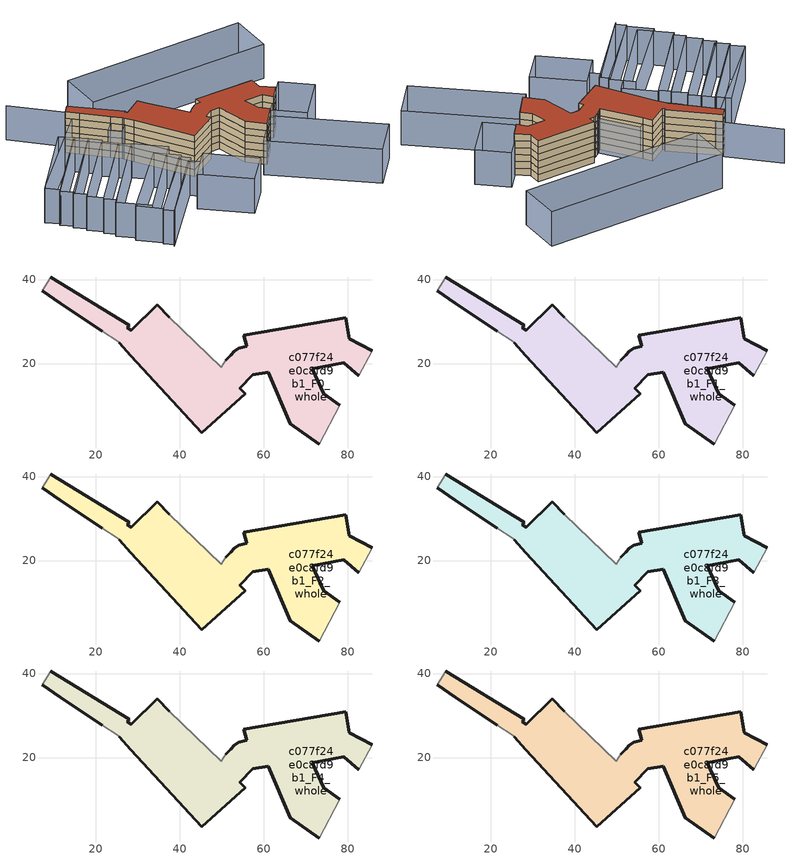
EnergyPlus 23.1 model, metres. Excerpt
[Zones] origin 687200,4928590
c077f24e0c8fd9b1_F0_whole
 floor ground (EU_floor_Construction): 79.46,30.85 80.29,25.95 85.84,23.08 82.55,17.11 79.09,20.14 71.49,18.74 74.33,12.8 78.11,10.06 73.26,0.86 66.28,5.65 61.02,17.99 57.35,17.33 54.29,14.18 55.61,12.79 45.22,3.59 28.4,21.91 25.56,24.91 25.22,25.26 21.57,27.71 11.62,34.41 7.26,37.34 9.26,40.6 27.93,29.13 27.53,28.47 28.41,27.93 34.7,33.97 37.49,30.97 49.93,19.09 50.46,20.05 50.93,20.75 52.1,21.93 53.03,22.98 53.99,23.67 55.91,24.16 55.25,26.75 z0
 wall outside (EU_wall_Construction): 78.11,10.06 74.33,12.8 71.49,18.74 79.09,20.14 82.55,17.11 / 85.84,23.08 80.29,25.95 79.46,30.85 55.25,26.75 55.91,24.16 53.99,23.67 53.03,22.98 52.1,21.93 50.93,20.75 / 37.49,30.97 34.7,33.97 28.41,27.93 27.53,28.47 27.93,29.13 9.26,40.6 / 7.26,37.34 11.62,34.41 21.57,27.71 / 25.56,24.91 28.4,21.91 45.22,3.59 55.61,12.79 54.29,14.18 57.35,17.33 61.02,17.99 66.28,5.65 73.26,0.86 z0:3
 wall adiabatic (EU_wall_Construction): 73.26,0.86 78.11,10.06 / 82.55,17.11 85.84,23.08 / 50.93,20.75 50.46,20.05 49.93,19.09 37.49,30.97 / 9.26,40.6 7.26,37.34 / 21.57,27.71 25.22,25.26 25.56,24.91 z0:3
c077f24e0c8fd9b1_F1_whole
 floor to c077f24e0c8fd9b1_F0_whole (EU_floor_Construction): 79.46,30.85 80.29,25.95 85.84,23.08 82.55,17.11 79.09,20.14 71.49,18.74 74.33,12.8 78.11,10.06 73.26,0.86 66.28,5.65 61.02,17.99 57.35,17.33 54.29,14.18 55.61,12.79 45.22,3.59 28.4,21.91 25.56,24.91 25.22,25.26 21.57,27.71 11.62,34.41 7.26,37.34 9.26,40.6 27.93,29.13 27.53,28.47 28.41,27.93 34.7,33.97 37.49,30.97 49.93,19.09 50.46,20.05 50.93,20.75 52.1,21.93 53.03,22.98 53.99,23.67 55.91,24.16 55.25,26.75 z3
 wall outside (EU_wall_Construction): 78.11,10.06 74.33,12.8 71.49,18.74 79.09,20.14 82.55,17.11 / 85.84,23.08 80.29,25.95 79.46,30.85 55.25,26.75 55.91,24.16 53.99,23.67 53.03,22.98 52.1,21.93 50.93,20.75 / 37.49,30.97 34.7,33.97 28.41,27.93 27.53,28.47 27.93,29.13 9.26,40.6 / 7.26,37.34 11.62,34.41 21.57,27.71 / 25.56,24.91 28.4,21.91 45.22,3.59 55.61,12.79 54.29,14.18 57.35,17.33 61.02,17.99 66.28,5.65 73.26,0.86 z3:6
 wall adiabatic (EU_wall_Construction): 73.26,0.86 78.11,10.06 / 82.55,17.11 85.84,23.08 / 50.93,20.75 50.46,20.05 49.93,19.09 37.49,30.97 / 9.26,40.6 7.26,37.34 / 21.57,27.71 25.22,25.26 25.56,24.91 z3:6
c077f24e0c8fd9b1_F2_whole
 floor to c077f24e0c8fd9b1_F1_whole (EU_floor_Construction): 79.46,30.85 80.29,25.95 85.84,23.08 82.55,17.11 79.09,20.14 71.49,18.74 74.33,12.8 78.11,10.06 73.26,0.86 66.28,5.65 61.02,17.99 57.35,17.33 54.29,14.18 55.61,12.79 45.22,3.59 28.4,21.91 25.56,24.91 25.22,25.26 21.57,27.71 11.62,34.41 7.26,37.34 9.26,40.6 27.93,29.13 27.53,28.47 28.41,27.93 34.7,33.97 37.49,30.97 49.93,19.09 50.46,20.05 50.93,20.75 52.1,21.93 53.03,22.98 53.99,23.67 55.91,24.16 55.25,26.75 z6
 wall outside (EU_wall_Construction): 78.11,10.06 74.33,12.8 71.49,18.74 79.09,20.14 82.55,17.11 / 85.84,23.08 80.29,25.95 79.46,30.85 55.25,26.75 55.91,24.16 53.99,23.67 53.03,22.98 52.1,21.93 50.93,20.75 / 37.49,30.97 34.7,33.97 28.41,27.93 27.53,28.47 27.93,29.13 9.26,40.6 / 7.26,37.34 11.62,34.41 21.57,27.71 / 25.56,24.91 28.4,21.91 45.22,3.59 55.61,12.79 54.29,14.18 57.35,17.33 61.02,17.99 66.28,5.65 73.26,0.86 z6:9
 wall adiabatic (EU_wall_Construction): 73.26,0.86 78.11,10.06 / 82.55,17.11 85.84,23.08 / 50.93,20.75 50.46,20.05 49.93,19.09 37.49,30.97 / 9.26,40.6 7.26,37.34 / 21.57,27.71 25.22,25.26 25.56,24.91 z6:9
c077f24e0c8fd9b1_F3_whole
 floor to c077f24e0c8fd9b1_F2_whole (EU_floor_Construction): 79.46,30.85 80.29,25.95 85.84,23.08 82.55,17.11 79.09,20.14 71.49,18.74 74.33,12.8 78.11,10.06 73.26,0.86 66.28,5.65 61.02,17.99 57.35,17.33 54.29,14.18 55.61,12.79 45.22,3.59 28.4,21.91 25.56,24.91 25.22,25.26 21.57,27.71 11.62,34.41 7.26,37.34 9.26,40.6 27.93,29.13 27.53,28.47 28.41,27.93 34.7,33.97 37.49,30.97 49.93,19.09 50.46,20.05 50.93,20.75 52.1,21.93 53.03,22.98 53.99,23.67 55.91,24.16 55.25,26.75 z9
 wall outside (EU_wall_Construction): 78.11,10.06 74.33,12.8 71.49,18.74 79.09,20.14 82.55,17.11 / 85.84,23.08 80.29,25.95 79.46,30.85 55.25,26.75 55.91,24.16 53.99,23.67 53.03,22.98 52.1,21.93 50.93,20.75 / 37.49,30.97 34.7,33.97 28.41,27.93 27.53,28.47 27.93,29.13 9.26,40.6 / 7.26,37.34 11.62,34.41 21.57,27.71 / 25.56,24.91 28.4,21.91 45.22,3.59 55.61,12.79 54.29,14.18 57.35,17.33 61.02,17.99 66.28,5.65 73.26,0.86 z9:12
 wall adiabatic (EU_wall_Construction): 73.26,0.86 78.11,10.06 / 82.55,17.11 85.84,23.08 / 50.93,20.75 50.46,20.05 49.93,19.09 37.49,30.97 / 9.26,40.6 7.26,37.34 / 21.57,27.71 25.22,25.26 25.56,24.91 z9:12
c077f24e0c8fd9b1_F4_whole
 floor to c077f24e0c8fd9b1_F3_whole (EU_floor_Construction): 79.46,30.85 80.29,25.95 85.84,23.08 82.55,17.11 79.09,20.14 71.49,18.74 74.33,12.8 78.11,10.06 73.26,0.86 66.28,5.65 61.02,17.99 57.35,17.33 54.29,14.18 55.61,12.79 45.22,3.59 28.4,21.91 25.56,24.91 25.22,25.26 21.57,27.71 11.62,34.41 7.26,37.34 9.26,40.6 27.93,29.13 27.53,28.47 28.41,27.93 34.7,33.97 37.49,30.97 49.93,19.09 50.46,20.05 50.93,20.75 52.1,21.93 53.03,22.98 53.99,23.67 55.91,24.16 55.25,26.75 z12
 wall outside (EU_wall_Construction): 78.11,10.06 74.33,12.8 71.49,18.74 79.09,20.14 82.55,17.11 / 85.84,23.08 80.29,25.95 79.46,30.85 55.25,26.75 55.91,24.16 53.99,23.67 53.03,22.98 52.1,21.93 50.93,20.75 / 37.49,30.97 34.7,33.97 28.41,27.93 27.53,28.47 27.93,29.13 9.26,40.6 / 7.26,37.34 11.62,34.41 21.57,27.71 / 25.56,24.91 28.4,21.91 45.22,3.59 55.61,12.79 54.29,14.18 57.35,17.33 61.02,17.99 66.28,5.65 73.26,0.86 z12:15
 wall adiabatic (EU_wall_Construction): 73.26,0.86 78.11,10.06 / 82.55,17.11 85.84,23.08 / 50.93,20.75 50.46,20.05 49.93,19.09 37.49,30.97 / 9.26,40.6 7.26,37.34 / 21.57,27.71 25.22,25.26 25.56,24.91 z12:15
c077f24e0c8fd9b1_F5_whole
 floor to c077f24e0c8fd9b1_F4_whole (EU_floor_Construction): 79.46,30.85 80.29,25.95 85.84,23.08 82.55,17.11 79.09,20.14 71.49,18.74 74.33,12.8 78.11,10.06 73.26,0.86 66.28,5.65 61.02,17.99 57.35,17.33 54.29,14.18 55.61,12.79 45.22,3.59 28.4,21.91 25.56,24.91 25.22,25.26 21.57,27.71 11.62,34.41 7.26,37.34 9.26,40.6 27.93,29.13 27.53,28.47 28.41,27.93 34.7,33.97 37.49,30.97 49.93,19.09 50.46,20.05 50.93,20.75 52.1,21.93 53.03,22.98 53.99,23.67 55.91,24.16 55.25,26.75 z15
 wall outside (EU_wall_Construction): 78.11,10.06 74.33,12.8 71.49,18.74 79.09,20.14 82.55,17.11 / 85.84,23.08 80.29,25.95 79.46,30.85 55.25,26.75 55.91,24.16 53.99,23.67 53.03,22.98 52.1,21.93 50.93,20.75 / 37.49,30.97 34.7,33.97 28.41,27.93 27.53,28.47 27.93,29.13 9.26,40.6 / 7.26,37.34 11.62,34.41 21.57,27.71 / 25.56,24.91 28.4,21.91 45.22,3.59 55.61,12.79 54.29,14.18 57.35,17.33 61.02,17.99 66.28,5.65 73.26,0.86 z15:18
 wall adiabatic (EU_wall_Construction): 73.26,0.86 78.11,10.06 / 82.55,17.11 85.84,23.08 / 50.93,20.75 50.46,20.05 49.93,19.09 37.49,30.97 / 9.26,40.6 7.26,37.34 / 21.57,27.71 25.22,25.26 25.56,24.91 z15:18
 roof outside (EU_roof_Construction): 78.11,10.06 74.33,12.8 71.49,18.74 79.09,20.14 82.55,17.11 85.84,23.08 80.29,25.95 79.46,30.85 55.25,26.75 55.91,24.16 53.99,23.67 53.03,22.98 52.1,21.93 50.93,20.75 50.46,20.05 49.93,19.09 37.49,30.97 34.7,33.97 28.41,27.93 27.53,28.47 27.93,29.13 9.26,40.6 7.26,37.34 11.62,34.41 21.57,27.71 25.22,25.26 25.56,24.91 28.4,21.91 45.22,3.59 55.61,12.79 54.29,14.18 57.35,17.33 61.02,17.99 66.28,5.65 73.26,0.86 z18
shading: 19.66,-38.14 38.02,-7.32 / 38.02,-7.32 42.06,-9.73 / -9.54,54.03 11.78,39.36 / 11.78,39.36 -17.74,-3.52 / 39.76,-5.64 20.13,-37.34 / 20.13,-37.34 16.47,-35.08 / 16.47,-35.08 36.1,-3.38 / 36.1,-3.38 39.76,-5.64 / 37.1,-2.83 16.87,-34.43 / 16.87,-34.43 8.13,-28.84 / 8.13,-28.84 28.36,2.77 / 28.36,2.77 37.1,-2.83 / 2.32,-23.55 23.29,11.74 / 23.29,11.74 35.22,4.65 / 35.22,4.65 14.25,-30.64 / 14.25,-30.64 2.32,-23.55 / 23.06,11.35 3.13,-22.18 / 3.13,-22.18 -1.05,-19.7 / -1.05,-19.7 18.88,13.83 / 18.88,13.83 23.06,11.35 / 18.99,13.87 -0.56,-18.88 / -0.56,-18.88 -6.03,-15.62 / -6.03,-15.62 13.52,17.13 / 13.52,17.13 18.99,13.87 / 14.18,18.24 -5.38,-14.59 / -5.38,-14.59 -9.92,-11.88 / -9.92,-11.88 9.64,20.94 / 9.64,20.94 14.18,18.24 / 9.91,20.95 -8.96,-11.38 / -8.96,-11.38 -13.86,-8.52 / -13.86,-8.52 5.01,23.81 / 5.01,23.81 9.91,20.95 / 5.36,23.62 -13.12,-7.65 / -13.12,-7.65 -18.35,-4.56 / -18.35,-4.56 0.12,26.72 / 0.12,26.72 5.36,23.62 / 21.57,27.71 25.97,24.76 / 25.97,24.76 23.2,20.63 / 23.2,20.63 18.8,23.59 / 18.8,23.59 21.57,27.71 / 56.08,-28.44 37.51,-17.25 / 37.51,-17.25 45.1,-4.68 / 45.1,-4.68 63.66,-15.87 / 63.66,-15.87 56.08,-28.44 / 78.11,10.06 116.55,-12.29 / 116.55,-12.29 107.71,-27.48 / 107.71,-27.48 69.27,-5.13 / 69.27,-5.13 78.11,10.06 / 101.84,23.39 91.89,6.66 / 91.89,6.66 79.98,13.75 / 79.98,13.75 89.93,30.48 / 89.93,30.48 101.84,23.39 / 49.93,19.09 37.49,30.97 / 37.49,30.97 38.99,32.54 / 38.99,32.54 51.43,20.66 / 51.43,20.66 49.93,19.09 / 95.1,56.82 21.15,43.82 / 21.15,43.82 18.11,61.15 / 18.11,61.15 92.06,74.14 / 92.06,74.14 95.1,56.82 z0:15
[Building]
EU S2 Campaign: North Axis=0; Terrain=City; Solar Distribution=FullExterior
[Site:Location]
Bologna: Latitude=44.5; Longitude=11.25; Time Zone=1; Elevation=37
[SizingPeriod:WeatherFileDays]
AnnualSizingPeriod: Begin Month=1; Begin Day of Month=1; End Month=12; End Day of Month=31; Day of Week for Start Day=Monday; Use Weather File Daylight Saving Period=No; Use Weather File Rain and Snow Indicators=No
[MATERIAL]
EU_InternalMass_Material: Roughness=MediumRough; Thickness=0.1; Conductivity=1; Density=1800; Specific Heat=900; Thermal Absorptance=0.9; Solar Absorptance=0.7; Visible Absorptance=0.7
[MATERIAL:NOMASS] Roughness=MediumRough; Thermal Absorptance=0.9; Solar Absorptance=0.7; Visible Absorptance=0.7
Name | Thermal Resistance
EU_wall_NoMass | 0.905828
EU_roof_NoMass | 0.37593
EU_floor_NoMass | 0.67114
[CONSTRUCTION]
EU_wall_Construction: EU_wall_NoMass
EU_roof_Construction: EU_roof_NoMass
EU_floor_Construction: EU_floor_NoMass
EU_InternalMass_Construction: EU_InternalMass_Material
[ZONE] Type=1; Multiplier=1; Ceiling Height=autocalculate; Volume=2938.17; Floor Area=autocalculate; Part of Total Floor Area=Yes
c077f24e0c8fd9b1_F0_whole; c077f24e0c8fd9b1_F1_whole; c077f24e0c8fd9b1_F2_whole; c077f24e0c8fd9b1_F3_whole; c077f24e0c8fd9b1_F4_whole; c077f24e0c8fd9b1_F5_whole
[INTERNALMASS] Construction=EU_InternalMass_Construction; Surface Area=979.391
Name | Zone or ZoneList
c077f24e0c8fd9b1_F0_whole_EU_InternalMass | c077f24e0c8fd9b1_F0_whole
c077f24e0c8fd9b1_F1_whole_EU_InternalMass | c077f24e0c8fd9b1_F1_whole
c077f24e0c8fd9b1_F2_whole_EU_InternalMass | c077f24e0c8fd9b1_F2_whole
c077f24e0c8fd9b1_F3_whole_EU_InternalMass | c077f24e0c8fd9b1_F3_whole
c077f24e0c8fd9b1_F4_whole_EU_InternalMass | c077f24e0c8fd9b1_F4_whole
c077f24e0c8fd9b1_F5_whole_EU_InternalMass | c077f24e0c8fd9b1_F5_whole
[OTHEREQUIPMENT] Fuel Type=Electricity; Design Level Calculation Method=Watts/Area; Power per Zone Floor Area=1; Fraction Latent=0; Fraction Radiant=0; Fraction Lost=0; Carbon Dioxide Generation Rate=0; EndUse Subcategory=EU_Step8_InternalGains
Name | Zone or ZoneList or Space or SpaceList | Schedule
EU_Step8_InternalGain_c077f24e0c8fd9b1_F0_whole_f000 | c077f24e0c8fd9b1_F0_whole | EU_Step8_GainSchedule_c077f24e0c8fd9b1_F0_whole_f000
EU_Step8_InternalGain_c077f24e0c8fd9b1_F1_whole_f000 | c077f24e0c8fd9b1_F1_whole | EU_Step8_GainSchedule_c077f24e0c8fd9b1_F1_whole_f000
EU_Step8_InternalGain_c077f24e0c8fd9b1_F2_whole_f000 | c077f24e0c8fd9b1_F2_whole | EU_Step8_GainSchedule_c077f24e0c8fd9b1_F2_whole_f000
EU_Step8_InternalGain_c077f24e0c8fd9b1_F3_whole_f000 | c077f24e0c8fd9b1_F3_whole | EU_Step8_GainSchedule_c077f24e0c8fd9b1_F3_whole_f000
EU_Step8_InternalGain_c077f24e0c8fd9b1_F4_whole_f000 | c077f24e0c8fd9b1_F4_whole | EU_Step8_GainSchedule_c077f24e0c8fd9b1_F4_whole_f000
EU_Step8_InternalGain_c077f24e0c8fd9b1_F5_whole_f000 | c077f24e0c8fd9b1_F5_whole | EU_Step8_GainSchedule_c077f24e0c8fd9b1_F5_whole_f000
[ZONEVENTILATION:DESIGNFLOWRATE] Schedule=EU_AlwaysOn; Design Flow Rate Calculation Method=AirChanges/Hour; Air Changes per Hour=0.73129; Ventilation Type=Natural; Fan Pressure Rise=0; Fan Total Efficiency=1; Constant Term Coefficient=1; Temperature Term Coefficient=0; Velocity Term Coefficient=0; Velocity Squared Term Coefficient=0; Minimum Indoor Temperature=-100; Maximum Indoor Temperature=100; Delta Temperature=-100; Minimum Outdoor Temperature=-100; Maximum Outdoor Temperature=100; Maximum Wind Speed=40
Name | Zone or ZoneList or Space or SpaceList
EU_ConstantAir_c077f24e0c8fd9b1_F0_whole | c077f24e0c8fd9b1_F0_whole
EU_ConstantAir_c077f24e0c8fd9b1_F1_whole | c077f24e0c8fd9b1_F1_whole
EU_ConstantAir_c077f24e0c8fd9b1_F2_whole | c077f24e0c8fd9b1_F2_whole
EU_ConstantAir_c077f24e0c8fd9b1_F3_whole | c077f24e0c8fd9b1_F3_whole
EU_ConstantAir_c077f24e0c8fd9b1_F4_whole | c077f24e0c8fd9b1_F4_whole
EU_ConstantAir_c077f24e0c8fd9b1_F5_whole | c077f24e0c8fd9b1_F5_whole
[HVACTEMPLATE:THERMOSTAT] Constant Heating Setpoint=20; Constant Cooling Setpoint=50
EU_HeatOnly_c077f24e0c8fd9b1_F0_whole; EU_HeatOnly_c077f24e0c8fd9b1_F1_whole; EU_HeatOnly_c077f24e0c8fd9b1_F2_whole; EU_HeatOnly_c077f24e0c8fd9b1_F3_whole; EU_HeatOnly_c077f24e0c8fd9b1_F4_whole; EU_HeatOnly_c077f24e0c8fd9b1_F5_whole
[HVACTEMPLATE:ZONE:IDEALLOADSAIRSYSTEM] System Availability Schedule=EU_AlwaysOn; Maximum Heating Supply Air Temperature=50; Minimum Cooling Supply Air Temperature=13; Maximum Heating Supply Air Humidity Ratio=0.0156; Minimum Cooling Supply Air Humidity Ratio=0.0077; Heating Limit=NoLimit; Cooling Limit=NoLimit; Heating Availability Schedule=EU_AlwaysOn; Cooling Availability Schedule=EU_CoolingOff; Dehumidification Control Type=ConstantSensibleHeatRatio; Cooling Sensible Heat Ratio=0.7; Dehumidification Setpoint=60; Humidification Control Type=None; Humidification Setpoint=30; Outdoor Air Method=None; Outdoor Air Flow Rate per Person=0.00944; Outdoor Air Flow Rate per Zone Floor Area=0; Outdoor Air Flow Rate per Zone=0; Demand Controlled Ventilation Type=None; Outdoor Air Economizer Type=NoEconomizer; Heat Recovery Type=None; Sensible Heat Recovery Effectiveness=0.7; Latent Heat Recovery Effectiveness=0.65
Name | Template Thermostat
c077f24e0c8fd9b1_F0_whole | EU_HeatOnly_c077f24e0c8fd9b1_F0_whole
c077f24e0c8fd9b1_F1_whole | EU_HeatOnly_c077f24e0c8fd9b1_F1_whole
c077f24e0c8fd9b1_F2_whole | EU_HeatOnly_c077f24e0c8fd9b1_F2_whole
c077f24e0c8fd9b1_F3_whole | EU_HeatOnly_c077f24e0c8fd9b1_F3_whole
c077f24e0c8fd9b1_F4_whole | EU_HeatOnly_c077f24e0c8fd9b1_F4_whole
c077f24e0c8fd9b1_F5_whole | EU_HeatOnly_c077f24e0c8fd9b1_F5_whole
[SIZING:ZONE] Zone Cooling Design Supply Air Temperature Input Method=SupplyAirTemperature; Zone Cooling Design Supply Air Temperature=13; Zone Heating Design Supply Air Temperature Input Method=SupplyAirTemperature; Zone Heating Design Supply Air Temperature=50; Zone Cooling Design Supply Air Humidity Ratio=0.008; Zone Heating Design Supply Air Humidity Ratio=0.008; Cooling Design Air Flow Method=DesignDay; Cooling Design Air Flow Rate=0; Cooling Minimum Air Flow per Zone Floor Area=0.000762; Cooling Minimum Air Flow=0; Cooling Minimum Air Flow Fraction=0.2; Heating Design Air Flow Method=DesignDay; Heating Design Air Flow Rate=0; Heating Maximum Air Flow per Zone Floor Area=0.002032; Heating Maximum Air Flow=0.141576; Heating Maximum Air Flow Fraction=0.3; Account for Dedicated Outdoor Air System=No; Dedicated Outdoor Air System Control Strategy=NeutralSupplyAir; Dedicated Outdoor Air Low Setpoint Temperature for Design=autosize; Dedicated Outdoor Air High Setpoint Temperature for Design=autosize; Zone Load Sizing Method=Sensible Load Only No Latent Load; Zone Latent Cooling Design Supply Air Humidity Ratio Input Method=HumidityRatioDifference; Zone Cooling Design Supply Air Humidity Ratio Difference=0.005; Zone Latent Heating Design Supply Air Humidity Ratio Input Method=HumidityRatioDifference; Zone Humidification Design Supply Air Humidity Ratio Difference=0.005
c077f24e0c8fd9b1_F0_whole; c077f24e0c8fd9b1_F1_whole; c077f24e0c8fd9b1_F2_whole; c077f24e0c8fd9b1_F3_whole; c077f24e0c8fd9b1_F4_whole; c077f24e0c8fd9b1_F5_whole
[SCHEDULE:CONSTANT]
Name | Hourly Value
EU_AlwaysOn | 1
EU_CoolingOff | 0
[SCHEDULE:FILE] Column Number=1; Rows to Skip at Top=0; Number of Hours of Data=8760; Column Separator=Comma; Interpolate to Timestep=No; Minutes per Item=60; Adjust Schedule for Daylight Savings=Yes
Name | File
EU_Step8_GainSchedule_c077f24e0c8fd9b1_F0_whole_f000 | ../../schedules/c077f24e0c8fd9b1/c077f24e0c8fd9b1_F0_whole_f000_gain.csv
EU_Step8_GainSchedule_c077f24e0c8fd9b1_F1_whole_f000 | ../../schedules/c077f24e0c8fd9b1/c077f24e0c8fd9b1_F1_whole_f000_gain.csv
EU_Step8_GainSchedule_c077f24e0c8fd9b1_F2_whole_f000 | ../../schedules/c077f24e0c8fd9b1/c077f24e0c8fd9b1_F2_whole_f000_gain.csv
EU_Step8_GainSchedule_c077f24e0c8fd9b1_F3_whole_f000 | ../../schedules/c077f24e0c8fd9b1/c077f24e0c8fd9b1_F3_whole_f000_gain.csv
EU_Step8_GainSchedule_c077f24e0c8fd9b1_F4_whole_f000 | ../../schedules/c077f24e0c8fd9b1/c077f24e0c8fd9b1_F4_whole_f000_gain.csv
EU_Step8_GainSchedule_c077f24e0c8fd9b1_F5_whole_f000 | ../../schedules/c077f24e0c8fd9b1/c077f24e0c8fd9b1_F5_whole_f000_gain.csv
